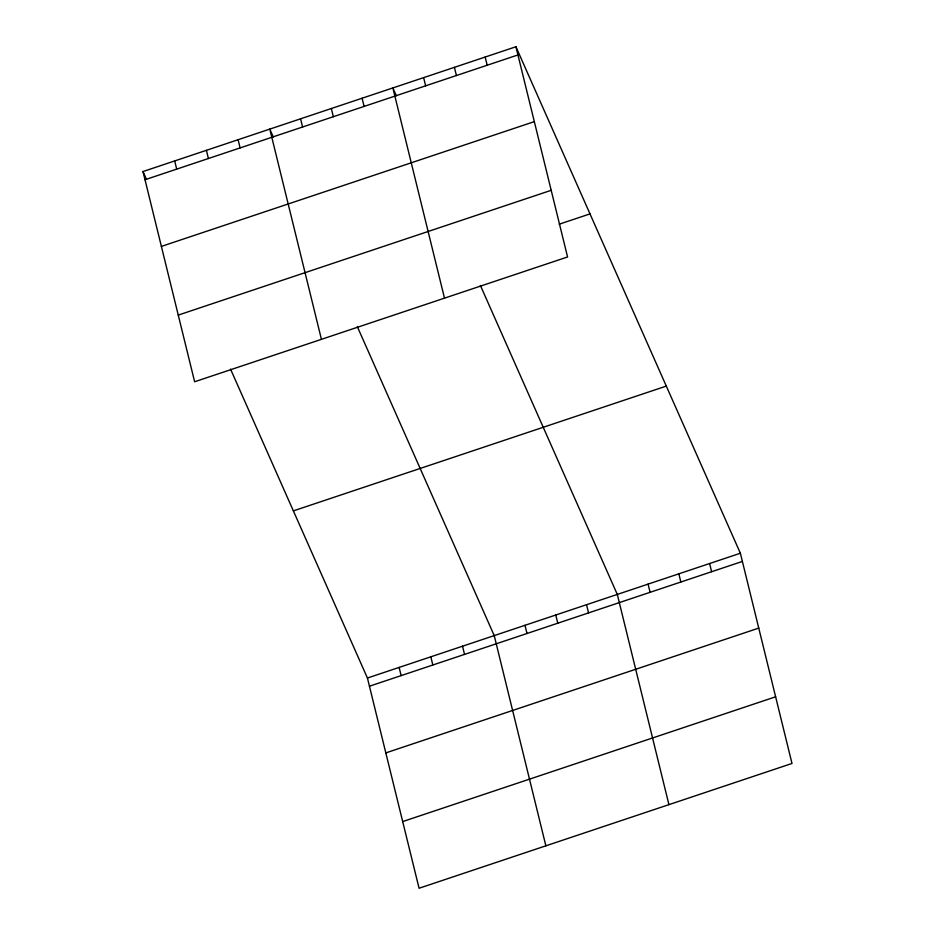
<?xml version="1.0" encoding="UTF-8"?>
<svg xmlns="http://www.w3.org/2000/svg" width="935" height="935" viewBox="0 0 935 935"><rect width="100%" height="100%" fill="white"/><g stroke="black" fill="none" stroke-linecap="round" stroke-linejoin="round"><path stroke-width="1.4" d="M515.933 46.75L567.568 256.973L194.632 381.76L142.997 171.537L515.933 46.75L740.368 553.24L792.003 763.463L419.067 888.25L367.432 678.027L230.524 369.068M145.007 179.73L517.955 54.943M161.381 246.408L534.329 121.62M178.258 315.095L551.194 190.308M559.235 224.19L589.997 213.893M293.368 510.884L666.304 386.097M367.432 678.027L740.368 553.24M369.442 686.22L742.378 561.432M385.816 752.897L758.764 628.098M402.681 821.585L775.629 696.797M396.335 95.767L392.864 87.925L444.499 298.16M480.391 285.455L617.299 594.415L668.934 804.638M273.265 136.942L269.794 129.112L321.43 339.335M357.322 326.642L494.229 635.601L545.865 845.824M142.997 171.537L146.468 179.368M709.607 563.536L711.617 571.729M678.833 573.821L680.844 582.026M648.072 584.118L650.082 592.322M485.171 57.047L487.182 65.24M454.398 67.343L456.42 75.536M586.525 604.711L588.547 612.904M423.637 77.64L425.647 85.833M555.764 615.008L557.774 623.201M524.991 625.305L527.013 633.498M362.102 98.222L364.112 106.426M331.329 108.518L333.339 116.723M462.521 646.202L464.543 654.406M300.567 118.815L302.578 127.008M430.825 656.814L432.835 665.007M399.128 667.415L401.138 675.619M238.098 139.712L240.108 147.917M206.39 150.325L208.411 158.518M174.693 160.937L176.703 169.13"/></g></svg>
